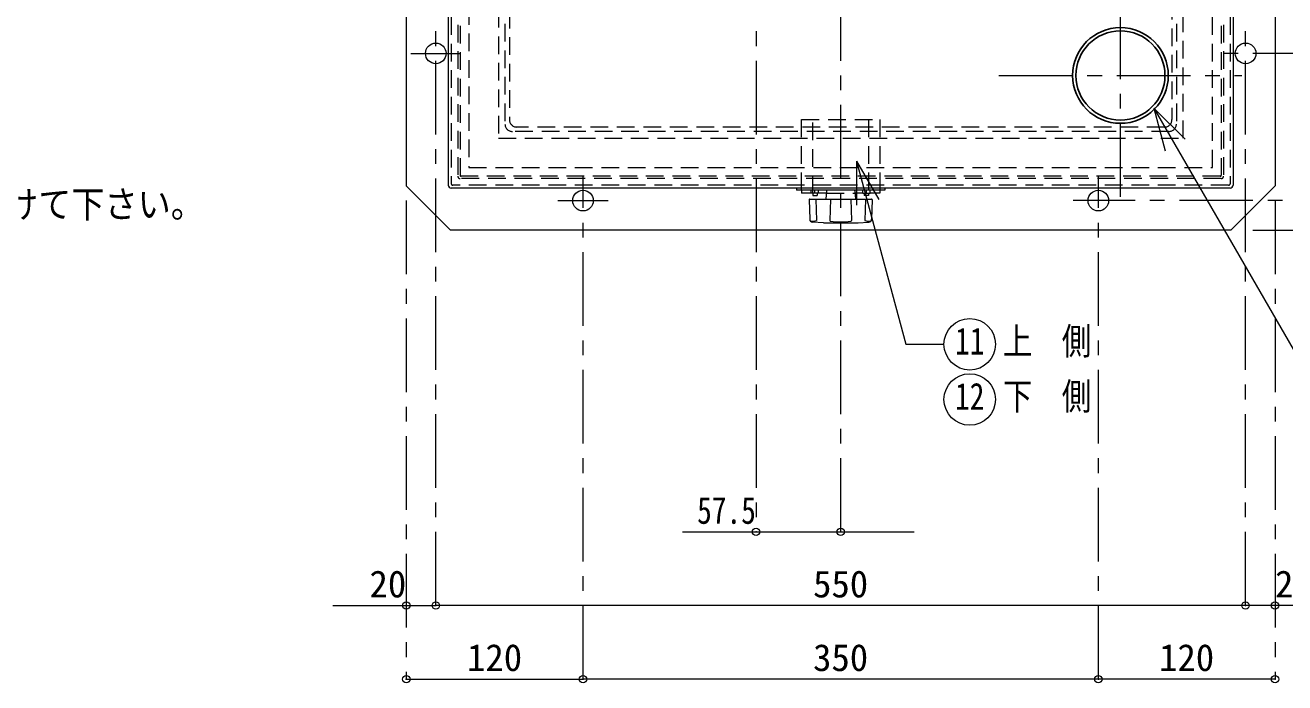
# Model space of a CAD drawing. Units: millimetres at full size, sheet at 1:10; some dimension numbers follow another scale. Extents: x -2123 to 1927, y -1358 to 1452.
# Drawn here: x -652 to 204, y 399 to 846 of the extents above; entities that cross this region are included whole.
import ezdxf
from ezdxf.enums import TextEntityAlignment as Align

# ---------------------------------------------------------------- set-up
doc = ezdxf.new("R2010")
doc.units = ezdxf.units.MM
doc.header["$LTSCALE"] = 10
doc.header["$PDMODE"] = 32
doc.header["$PDSIZE"] = 5
doc.linetypes.add('CHAIN1', pattern=[8, 5, -1, 1, -1])
doc.linetypes.add('DASHED1', pattern=[1.8, 1.2, -0.6])
doc.layers.add('0-0', color=7, linetype='Continuous', lineweight=18)
doc.styles.add('ＭＳ ゴシック', font='')
doc.styles.get('ＭＳ ゴシック').set_extended_font_data('MS Gothic')

msp = doc.modelspace()

# ---------------------------------------------------------------- linework, layer by layer
at = {"layer": '0-0', "color": 4, "linetype": 'CHAIN1', "lineweight": 9}
for p, q in [((-97.8, 501.91), (-97.8, 1346.91)), ((-155.3, 1301.91), (-155.3, 501.91)), ((92.2, 729.41), (92.2, 894.41)), ((-372.8, 451.91), (-372.8, 843.91)), ((177.2, 451.91), (177.2, 843.91)), ((-389.8, 826.91), (-355.8, 826.91)), ((552.2, 826.91), (160.2, 826.91)), ((9.7, 811.91), (174.7, 811.91)), ((-272.8, 401.91), (-272.8, 743.91)), ((77.2, 401.91), (77.2, 743.91)), ((-392.8, 726.91), (-392.8, 401.91)), ((-289.8, 726.91), (-255.8, 726.91)), ((502.2, 726.91), (60.2, 726.91)), ((197.2, 726.91), (197.2, 401.91)), ((182.2, 706.91), (552.2, 706.91))]:
    msp.add_line(p, q, dxfattribs=at)
at = {"layer": '0-0', "color": 4, "lineweight": 9}
for p, q in [((-392.8, 1266.91), (-392.8, 736.91)), ((197.2, 1266.91), (197.2, 736.91)), ((-362.8, 706.91), (-392.8, 736.91)), ((167.2, 706.91), (197.2, 736.91)), ((-124.3, 733.91), (-124.3, 731.91)), ((-117.8, 731.91), (-124.3, 731.91)), ((167.2, 706.91), (-362.8, 706.91)), ((-205.3, 501.91), (-47.8, 501.91)), ((-442.8, 451.91), (-372.8, 451.91)), ((177.2, 451.91), (-372.8, 451.91)), ((247.2, 451.91), (177.2, 451.91)), ((-392.8, 401.91), (-272.8, 401.91)), ((77.2, 401.91), (-272.8, 401.91)), ((197.2, 401.91), (77.2, 401.91))]:
    msp.add_line(p, q, dxfattribs=at)
at = {"layer": '0-0'}
for p, q in [((-364.3, 1266.41), (-364.3, 737.41)), ((168.7, 1266.41), (168.7, 737.41)), ((114.89, 789.75), (122.65, 760.77)), ((114.89, 789.75), (220.3, 607.17)), ((114.89, 789.75), (136.1, 768.54)), ((-86.95, 753.75), (-86.95, 723.75)), ((-86.95, 753.75), (-71.95, 727.77)), ((166.7, 735.41), (-362.3, 735.41)), ((-127.8, 735.41), (-127.8, 733.91)), ((-67.8, 733.91), (-127.8, 733.91)), ((-119.26, 727.4), (-118.84, 714.25)), ((-118.76, 727.91), (-76.84, 727.91)), ((-117.8, 731.91), (-117.8, 733.91)), ((-112.8, 731.91), (-117.8, 731.91)), ((-115.3, 731.91), (-115.3, 733.91)), ((-114.74, 727.91), (-114.25, 713.37)), ((-113.8, 731.91), (-113.8, 730.4)), ((-112.8, 731.91), (-112.8, 733.91)), ((-107.47, 731.91), (-112.8, 731.91)), ((-107.34, 733.45), (-107.8, 727.91)), ((-104.66, 727.91), (-105.14, 713.37)), ((-90.95, 727.91), (-90.46, 713.37)), ((-88.26, 733.45), (-87.8, 727.91)), ((-82.8, 731.91), (-88.13, 731.91)), ((-82.8, 731.91), (-82.8, 733.91)), ((-82.8, 731.91), (-77.8, 731.91)), ((-81.8, 731.91), (-81.8, 730.4)), ((-80.87, 727.91), (-81.35, 713.37)), ((-80.3, 731.91), (-80.3, 733.91)), ((-77.8, 731.91), (-77.8, 733.91)), ((-76.34, 727.4), (-76.76, 714.25)), ((-67.8, 735.41), (-67.8, 733.91)), ((-109.56, 711.93), (-116.95, 712.32)), ((-109.04, 711.91), (-86.56, 711.91)), ((-86.04, 711.93), (-78.66, 712.32))]:
    msp.add_line(p, q, dxfattribs=at)
at = {"layer": '0-0', "color": 4, "linetype": 'DASHED1', "lineweight": 9}
for p, q in [((-362.3, 1265.41), (-362.3, 738.41)), ((-357.8, 1260.41), (-357.8, 743.41)), ((-356.3, 1259.66), (-356.3, 744.16)), ((160.7, 1259.66), (160.7, 744.16)), ((162.2, 1260.41), (162.2, 743.41)), ((166.7, 1265.41), (166.7, 738.41)), ((-350.3, 1254.41), (-350.3, 749.41)), ((-325.8, 1224.91), (-325.8, 778.91)), ((130.2, 1224.91), (130.2, 778.91)), ((127.2, 1221.91), (127.2, 781.91)), ((-322.8, 891.91), (-322.8, 781.91)), ((-116.8, 731.91), (-116.8, 781.91)), ((-78.8, 781.91), (-78.8, 731.91)), ((125.2, 773.91), (-320.8, 773.91)), ((122.2, 776.91), (-317.8, 776.91)), ((165.7, 737.41), (-361.3, 737.41)), ((160.7, 741.91), (-356.3, 741.91)), ((159.95, 743.41), (-355.55, 743.41)), ((-107.47, 731.91), (-88.13, 731.91))]:
    msp.add_line(p, q, dxfattribs=at)
for points in [[(-350.3, 749.41), (154.7, 749.41), (154.7, 1254.41)], [(-330.3, 769.41), (134.7, 769.41), (134.7, 1234.41)], [(134.7, 1234.41), (-330.3, 1234.41), (-330.3, 769.41)], [(-124.3, 733.91), (-124.3, 781.91), (-71.3, 781.91), (-71.3, 733.91)]]:
    msp.add_lwpolyline(points, dxfattribs=at)
at = {"layer": '0-0'}
for points in [[(-86.95, 753.75), (-53.62, 629.35), (-27.64, 629.35)], [(-116.8, 731.91), (-116.8, 730.4), (-113.8, 730.4)], [(-78.8, 731.91), (-78.8, 730.4), (-81.8, 730.4)]]:
    msp.add_lwpolyline(points, dxfattribs=at)
at = {"layer": '0-0', "color": 4, "lineweight": 9}
msp.add_lwpolyline([(-71.3, 733.91), (-71.3, 731.91), (-77.8, 731.91)], dxfattribs=at)
at = {"layer": '0-0', "color": 5, "lineweight": 25}
for radius in [32.5, 30.25]:
    msp.add_circle((92.2, 811.91), radius, dxfattribs=at)
at = {"layer": '0-0', "color": 4, "lineweight": 9}
for centre in [(-372.8, 826.91), (177.2, 826.91), (-272.8, 726.91), (77.2, 726.91)]:
    msp.add_circle(centre, 7, dxfattribs=at)
at = {"layer": '0-0'}
for centre in [(-10.14, 629.35), (-10.14, 591.85)]:
    msp.add_circle(centre, 17.5, dxfattribs=at)
at = {"layer": '0-0', "color": 4, "linetype": 'DASHED1', "lineweight": 9}
for centre, radius, start, end in [((-320.8, 778.91), 5, 180, 270), ((-317.8, 781.91), 5, 180, 270), ((122.2, 781.91), 5, 270, 0), ((125.2, 778.91), 5, 270, 0), ((-361.3, 738.41), 1, 180, 270), ((-356.3, 743.41), 1.5, 180, 270), ((-355.55, 744.16), 0.75, 180, 270), ((159.95, 744.16), 0.75, 270, 0), ((160.7, 743.41), 1.5, 270, 0), ((165.7, 738.41), 1, 270, 0)]:
    msp.add_arc(centre, radius, start, end, dxfattribs=at)
at = {"layer": '0-0'}
for centre, radius, start, end in [((-362.3, 737.41), 2, 180, 270), ((166.7, 737.41), 2, 270, 0), ((-118.76, 727.41), 0.5, 90, 181.84585), ((-106.84, 733.41), 0.5, 90, 175.23636), ((-88.76, 733.41), 0.5, 4.76364, 90), ((-76.84, 727.41), 0.5, 358.15415, 90), ((-116.84, 714.31), 2, 181.84585, 266.98087), ((-117.31, 714.98), 2.07, 231.26695, 266.97243), ((-117.23, 722.87), 9.96, 268.90936, 287.37998), ((-109.04, 721.91), 10, 266.98087, 270), ((-104.64, 713.35), 0.5, 178.09085, 262.70127), ((-97.8, 766.75), 54.34, 262.70127, 277.29873), ((-90.96, 713.35), 0.5, 277.29873, 1.90915), ((-86.56, 721.91), 10, 270, 273.01913), ((-78.38, 722.87), 9.96, 252.62002, 271.09064), ((-78.76, 714.31), 2, 273.01913, 358.15415), ((-78.3, 714.98), 2.07, 273.02757, 308.73305)]:
    msp.add_arc(centre, radius, start, end, dxfattribs=at)
at = {"layer": '0-0', "color": 1}
for p in [(-155.3, 501.91), (-97.8, 501.91), (-392.8, 451.91), (-372.8, 451.91), (177.2, 451.91), (197.2, 451.91), (-392.8, 401.91), (-272.8, 401.91), (77.2, 401.91), (197.2, 401.91)]:
    msp.add_point(p, dxfattribs=at)

# ---------------------------------------------------------------- texts
at = {"layer": '0-0', "style": 'ＭＳ ゴシック'}
for s, width, p in [('○ 配管は必ずフレキシブルジョイントをタンク側に近い位置に取り付けて下さい。', 0.9, (-1374.05, 709.83)), ('上\u3000側', 0.8, (12.36, 616.85)), ('11', 0.8, (-20.14, 616.85)), ('12', 0.8, (-20.14, 579.35)), ('下\u3000側', 0.8, (12.36, 579.35)), ('57.5', 0.8, (-195.3, 501.91))]:
    msp.add_text(s, height=18.33, dxfattribs=dict(at, width=width)).set_placement(p, align=Align.BOTTOM_LEFT)
for s, p in [('20', (-417.8, 451.91)), ('550', (-116.55, 451.91)), ('20', (197.2, 451.91)), ('120', (-351.55, 401.91)), ('350', (-116.55, 401.91)), ('120', (118.45, 401.91))]:
    msp.add_text(s, height=18.33, dxfattribs=at).set_placement(p, align=Align.BOTTOM_LEFT)

doc.saveas('drawing.dxf')
